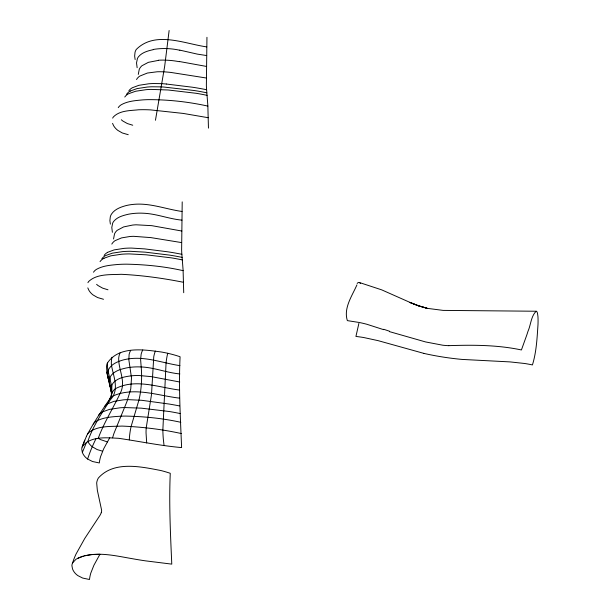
<?xml version="1.0" encoding="UTF-8"?>
<svg xmlns="http://www.w3.org/2000/svg" width="610" height="610" viewBox="0 0 610 610"><rect width="100%" height="100%" fill="white"/><g stroke="black" fill="none" stroke-linecap="round" stroke-linejoin="round"><path stroke-width="0.91" d="M109.762 437.721L103.723 448.716L100.581 456.654A58.941 47.923 17.9 0 0 99.316 462.952L92.491 461.511L87.581 459.01A14.64 11.903 17.9 0 1 82.358 452.429L81.748 449.219A10.057 8.174 17.9 0 1 82.144 447.008C89.853 435.715 106.719 437.751 118.691 438.315C139.659 441.381 160.453 445.727 181.605 447.58C180.385 417.301 178.608 387.091 180.087 356.751A99.331 80.764 17.9 0 0 167.719 353.274A109.663 89.167 17.9 0 0 161.566 352.039C143.838 349.576 118.797 345.733 107.391 363.08A18.979 15.433 17.9 0 0 106.506 366.488L106.941 372.573M113.544 238.99L114.505 233.965A14.853 12.078 17.9 0 1 117.219 230.305L123.639 226.912L132.492 225.082A53.802 43.752 17.9 0 1 136.106 224.8L151.814 225.669L181.833 231.03M138.287 74.412L139.24 69.388A14.853 12.078 17.9 0 1 141.955 65.735L148.382 62.334L158.425 60.39M182.207 201.879L181.627 250.1A135.71 110.341 17.9 0 0 181.765 252.944L183.091 269.986L183.717 292.708M206.95 37.301L206.371 85.53A135.71 110.341 17.9 0 0 206.5 88.366L207.835 105.408L208.46 128.13M129.297 439.841L129.411 437.934A116.213 94.489 17.9 0 1 131.104 426.489L138.943 400.03A132.614 107.825 17.9 0 0 140.46 392.215A152.553 124.043 17.9 0 0 141.337 384.071A162.146 131.844 17.9 0 0 141.604 375.585A146.446 119.08 17.9 0 0 141.184 366.961L140.605 359.503L141.154 354.204A26.39 21.457 17.9 0 1 142.763 349.965M87.756 441.556C92.758 426.52 101.771 413.229 110.227 399.962C119.987 389.66 113.239 376.439 111.394 364.734A38.933 31.659 17.9 0 1 111.569 359.496L111.958 357.254M358.886 323.414L355.927 336.445A83.135 47.252 4.9 0 1 363.873 337.559L378.108 340.647L423.759 353.358M155.458 120.277L164.647 66.49L169.13 30.5M82.434 446.314L86.452 436.257M82.136 447.008L84.698 440.138M87.581 459.01L89.197 454.45A214.438 174.361 17.9 0 1 95.93 438.872M111.043 396.203L111.195 395.768A7.907 6.428 17.9 0 0 111.401 394.739L111.409 394.639A10.195 8.288 17.9 0 0 111.424 394.266L111.317 392.337A60.725 49.372 17.9 0 0 110.616 388.41L110.181 386.481M98.164 438.483C103.936 422.638 113.109 408.349 120.261 393.13C126.316 381.784 118.431 369.95 118.683 358.329A26.443 21.502 17.9 0 1 119.255 355.127L120.017 352.923M101.237 512.697L100.581 514.215A34.869 28.357 17.9 0 1 100.017 515.267L84.775 538.432L76.021 554.086A111.516 90.676 17.9 0 0 72.605 562.855L72.323 563.556A10.057 8.174 17.9 0 0 71.927 565.76L72.537 568.977A14.64 11.903 17.9 0 0 77.752 575.558L82.67 578.059L89.495 579.5A58.941 47.923 17.9 0 1 90.76 573.194L93.902 565.264L99.941 554.269L91.645 554.604L84.531 555.779M82.358 452.429L86.559 442.212M86.551 436.051L87.405 434.32A10.195 8.288 17.9 0 1 88.419 432.871C97.592 425.368 110.89 426.657 122.023 426.085C141.932 426.901 161.841 429.257 181.307 433.542M87.489 434.16L93.147 424.24A13.184 10.721 17.9 0 1 96.868 420.892C104.188 417.11 112.713 416.744 120.788 416.195A115.107 93.597 17.9 0 1 125.759 416.089C144.234 416.5 162.771 418.285 180.827 422.311M130.677 350.437L130.136 351.482A21.594 17.56 17.9 0 0 129.091 354.631L128.855 359.908L131.508 377.903L130.761 388.966L126.941 401.571L114.047 433.153A181.551 147.62 17.9 0 0 112.591 437.812M72.613 562.855L76.105 559.149L83.273 556.106M109.495 399.314L111.02 396.271A26.314 21.396 17.9 0 0 111.836 393.45L111.821 386.87L108.077 371.071A65.522 53.276 17.9 0 1 107.383 363.08M93.246 424.08L98.835 415.166M356.926 284.893C352.077 296.002 343.354 308.096 347.357 320.624L359.366 322.507A113.086 100.719 18.7 0 1 366.93 324.291L383.606 329.652M98.904 415.052L104.546 406.626A13.473 10.957 17.9 0 1 107.68 403.82L113.918 401.372L123.373 399.855A69.144 56.219 17.9 0 1 127.673 399.619L141.779 400.305L169.374 404.079A274.599 223.275 17.9 0 1 179.546 405.932M104.653 406.474L109.419 399.451A14.137 11.498 17.9 0 1 112.583 396.18C133.72 386.465 157.662 395.57 179.47 398.132M115.503 388.646C135.473 378.177 158.806 387.51 179.637 390.064M107.612 252.319L114.139 249.894L124.028 248.362A77.638 63.127 17.9 0 1 131.463 248.079L144.585 248.888L167.643 251.793A232.227 188.818 17.9 0 1 181.856 254.301M130.326 91.012L137.075 88.587L147.3 87.039A84.653 68.831 17.9 0 1 151.936 86.772L161.17 86.879A124.684 101.382 17.9 0 1 163.945 87.055L194.247 90.524A195.162 158.691 17.9 0 1 206.843 92.827M104.005 258.236L110.898 255.819L121.352 254.256A92.369 75.106 17.9 0 1 129.221 253.905L146.255 254.82L171.54 257.885A174.498 141.886 17.9 0 1 182.337 259.936M77.935 558.097C95.328 550.67 114.718 555.718 132.515 558.729A308.553 250.885 17.9 0 0 145.538 560.857L171.776 564.128C170.457 533.849 168.939 503.624 170.266 473.299A98.538 80.123 17.9 0 0 160.964 470.554C140.841 466.642 113.773 460.634 98.362 478.042A18.971 15.425 17.9 0 0 96.677 483.029L97.341 490.295L101.596 510.09A10.545 8.578 17.9 0 1 101.29 512.713M153.331 49.639C148.009 50.813 142.138 52.338 138.516 56.722A13.931 11.323 17.9 0 0 137.387 58.644L136.526 62.929L137.143 67.718M536.152 311.237L443.119 310.391L427.862 308.424L418.75 305.892L409.684 302.4L418.75 305.892L426.992 308.294L418.025 305.633L409.104 302.011L381.677 289.849L359.633 282.598M448.785 345.649C473.086 344.856 497.493 344.879 521.42 349.957L526.781 335.035A156.145 16.874 -80.8 0 0 527.978 331.329C530.86 324.932 530.982 316.163 536.182 311.237A57.21 6.184 -80.8 0 1 537.517 313.395L537.928 316.399A51.331 5.551 -80.8 0 1 537.989 324.726C537.074 338.192 536.457 351.955 532.438 364.925A83.44 47.412 4.8 0 0 524.623 363.484L510.044 361.905L462.113 359.42A173.194 99.087 4.8 0 1 423.752 353.373M163.35 71.82L160.011 71.736A58.278 47.389 17.9 0 0 157.121 71.782L147.384 73.04L139.781 76.097A14.213 11.559 17.9 0 0 136.533 79.529M166.324 84.02L192.379 87.215A232.227 188.818 17.9 0 1 206.592 89.731M179.851 373.938C166.286 372.702 153.453 367.121 139.759 366.907A55.35 45.003 17.9 0 0 130.136 367.334A52.132 42.387 17.9 0 0 126.224 367.975C120.879 369.187 115 370.758 111.378 375.18A13.999 11.384 17.9 0 0 110.257 377.117L109.419 381.41L110.128 386.526M206.698 55.563L197.373 54.122L179.82 50.127M181.963 220.134C168.909 218.952 156.541 213.736 143.396 213.225A55.35 45.01 17.9 0 0 128.58 214.194C123.273 215.414 117.394 216.901 113.78 221.293A13.931 11.323 17.9 0 0 112.652 223.214L111.79 227.507L112.4 232.296M359.412 282.575L360.525 283.467M206.775 46.894C184.517 43.783 155.153 30.492 136.259 49.471A15.692 12.757 17.9 0 0 135.039 52.246L134.642 56.036L135.138 59.559M182.032 211.472C165.493 209.146 149.32 202.444 132.347 204.495A45.674 37.134 17.9 0 0 125.614 205.715C120.361 207.179 114.68 209.321 111.523 214.041A15.692 12.757 17.9 0 0 110.303 216.825L109.899 220.614L110.395 224.129M179.767 382.005L151.31 376.637L138.966 375.501A57.462 46.726 17.9 0 0 131.363 375.821C125.248 376.606 118.538 377.697 113.91 382.135A14.312 11.643 17.9 0 0 112.202 384.59L111.203 388.082L111.264 391.948L106.849 372.054M179.927 365.642C162.946 363.11 146.217 356.316 128.786 358.848A45.186 36.745 17.9 0 0 123.441 359.9C118.172 361.372 112.492 363.552 109.312 368.28A15.913 12.94 17.9 0 0 108.077 371.071L107.642 374.09L108.13 378.36M179.416 61.519L206.569 66.452M206.333 78.011L170.907 72.445A98.866 80.39 17.9 0 0 163.343 71.805M181.597 242.589L150.899 237.61L133.651 236.322A55.228 44.904 17.9 0 0 129.861 236.512L121.535 237.9L115.046 240.668A14.213 11.559 17.9 0 0 111.798 244.099M128.245 134.703L122.282 132.957L117.829 130.387A15.883 12.917 17.9 0 1 113.605 125.675L112.56 123.365M103.509 299.281L97.547 297.535L93.086 294.965A15.883 12.917 17.9 0 1 88.869 290.253L87.809 287.889M208.254 117.722L183.297 113.437L150.632 109.899A114.52 93.117 17.9 0 0 138.638 109.777C130.197 110.715 119.834 110.334 113.445 116.876A9.867 8.021 17.9 0 0 112.682 118.134M183.518 282.3C163 278.206 142.176 275.323 121.276 274.302C110.509 274.866 97.203 273.532 88.709 281.446A9.867 8.021 17.9 0 0 87.939 282.704M102.564 451.202L97.059 449.539L92.003 446.558A15.631 12.711 17.9 0 1 87.855 441.503M207.865 106.094C188.238 101.771 168.07 99.552 147.963 99.651A116.411 94.649 17.9 0 0 142.946 99.88C135.611 100.551 127.848 101.054 121.299 104.729A12.528 10.187 17.9 0 0 118.241 107.642M183.13 270.665C164.647 266.456 145.645 264.58 126.712 264.176A118.393 96.266 17.9 0 0 118.203 264.45C110.875 265.129 103.113 265.625 96.563 269.307A12.528 10.187 17.9 0 0 93.505 272.22M107.429 441.922L100.772 439.688A17.049 13.862 17.9 0 1 98.523 438.43M132.728 125.225L127.36 123.563L122.808 121.001A14.67 11.925 17.9 0 1 121.344 119.751M107.985 289.796L102.625 288.133L98.073 285.579A14.67 11.925 17.9 0 1 96.609 284.329M389.393 331.604L425.589 341.943L442.738 345.207A71.218 55.67 16.5 0 0 448.785 345.679M109.945 385.794L107.322 374.616M107.284 374.433L107.147 373.701M107.108 373.518L106.963 372.71M164.037 445.491L163.32 439.047A174.422 141.825 17.9 0 1 162.855 430.042L166.065 362.927A114.314 92.949 17.9 0 1 167.712 353.274M146.69 442.951L146.042 432.887A104.447 84.927 17.9 0 1 146.202 427.915L151.509 394.556L153.758 356.758A50.92 41.404 17.9 0 1 155.337 351.078M357.163 283.475A71.248 7.915 -79.2 0 1 359.389 282.697M389.515 331.222A257.702 227.934 18.8 0 1 383.736 329.278M98.789 415.143A13.595 11.056 17.9 0 1 102.694 411.834L109.495 409.379L119.842 407.823A87.886 71.462 17.9 0 1 124.531 407.549L141.322 408.159L169.397 411.529A182.657 148.52 17.9 0 1 180.102 413.549M108.153 403.088A15.898 12.924 17.9 0 1 108.687 400.976M111.34 395.234A15.593 12.68 17.9 0 1 115.465 388.608M104.104 255.43A13.405 10.904 17.9 0 1 107.627 252.342M100.04 261.614A13.687 11.132 17.9 0 1 104.028 258.266M182.108 257.397A195.162 158.691 17.9 0 0 169.511 255.102L145.317 252.159L130.25 251.297A85.644 69.639 17.9 0 0 122.564 251.617L112.339 253.165L105.591 255.59A13.55 11.018 17.9 0 0 101.84 258.831M207.08 95.358A174.498 141.886 17.9 0 0 196.275 93.307L168.169 89.99L150.83 89.395A91.073 74.046 17.9 0 0 146.087 89.678L135.641 91.241L128.74 93.658A13.687 11.132 17.9 0 0 124.775 97.036M153.262 49.456A60.543 49.227 17.9 0 1 179.805 50.249M158.386 60.215A73.596 59.841 17.9 0 1 179.393 61.709M166.324 84.02A116.685 94.87 17.9 0 0 161.154 83.639L153.247 83.54A76.852 62.487 17.9 0 0 148.764 83.783L138.874 85.316L132.347 87.748A13.405 10.904 17.9 0 0 128.84 90.852M126.583 94.26A13.55 11.018 17.9 0 1 130.349 91.043"/></g></svg>
